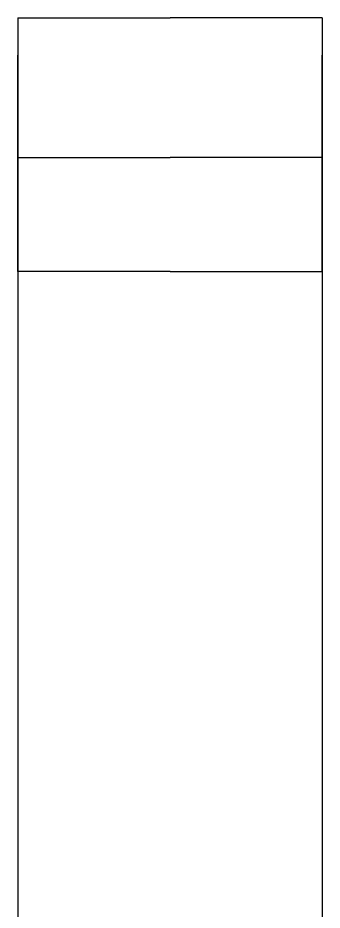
# Model space of a CAD drawing. Extents: x 0 to 0.94, y 0 to 1.48.
# Drawn here: x 0.7076 to 0.8482, y 1.069 to 1.4812 of the extents above; entities that cross this region are included whole.
import ezdxf

# ---------------------------------------------------------------- set-up
doc = ezdxf.new("R2010")
doc.units = 0
doc.linetypes.add('HIDDEN', pattern=[0.048047, 0.032047, -0.016])
doc.layers.add('LEFT', color=7, linetype='CONTINUOUS')
doc.layers.add('LEFT_HID', color=7, linetype='HIDDEN')

msp = doc.modelspace()

# ---------------------------------------------------------------- linework, layer by layer
at = {"layer": 'LEFT'}
for p, q in [((0.70755, 1.48125), (0.70755, 1.364063)), ((0.70755, 1.48125), (0.777863, 1.48125)), ((0.848175, 1.48125), (0.777863, 1.48125)), ((0.848175, 1.48125), (0.848175, 1.364063)), ((0.70755, 1.364063), (0.70755, 1.059375)), ((0.777863, 1.364063), (0.70755, 1.364063)), ((0.777863, 1.364063), (0.848175, 1.364063)), ((0.848175, 1.364063), (0.848175, 1.059375))]:
    msp.add_line(p, q, dxfattribs=at)
at = {"layer": 'LEFT_HID', "linetype": 'HIDDEN'}
for p, q in [((0.70755, 1.364063), (0.70755, 1.48125)), ((0.848175, 1.364063), (0.848175, 1.48125)), ((0.70755, 1.364063), (0.70755, 1.416797)), ((0.70755, 1.416797), (0.70755, 1.364063)), ((0.70755, 1.416797), (0.777863, 1.416797)), ((0.848175, 1.416797), (0.777863, 1.416797)), ((0.848175, 1.364063), (0.848175, 1.416797)), ((0.848175, 1.416797), (0.848175, 1.364063))]:
    msp.add_line(p, q, dxfattribs=at)

doc.saveas('drawing.dxf')
